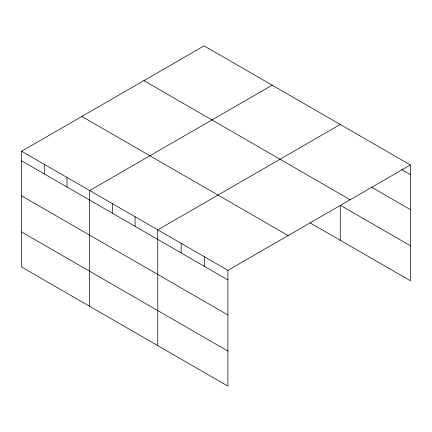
<?xml version="1.0" encoding="UTF-8"?>
<svg xmlns="http://www.w3.org/2000/svg" width="432" height="432" viewBox="0 0 432 432"><rect width="100%" height="100%" fill="white"/><g stroke="black" fill="none" stroke-linecap="round" stroke-linejoin="round"><path stroke-width="0.65" d="M227.902 314.966L227.902 270.34L21.6 151.232L21.6 267.025L227.902 386.132L227.902 314.966L21.6 195.863M309.998 222.804L410.4 280.768L410.4 164.975L204.098 45.868L21.6 151.232M272.176 85.174L89.678 190.539L89.678 306.331M340.259 124.481L157.761 229.846L157.761 345.638M227.902 270.34L410.4 164.975M401.63 169.49L410.4 174.555M371.822 187.331L410.4 209.606M143.872 80.638L350.174 199.746M410.4 245.716L340.259 205.222L340.259 240.273M81.826 116.462L288.128 235.57M21.6 160.812L227.902 279.92M21.6 231.973L227.902 351.081M204.52 256.84L204.52 266.42M181.138 243.34L181.138 252.92M135.065 216.74L135.065 226.319M112.374 203.639L112.374 213.219M66.987 177.439L66.987 187.013M44.291 164.333L44.291 173.912"/></g></svg>
